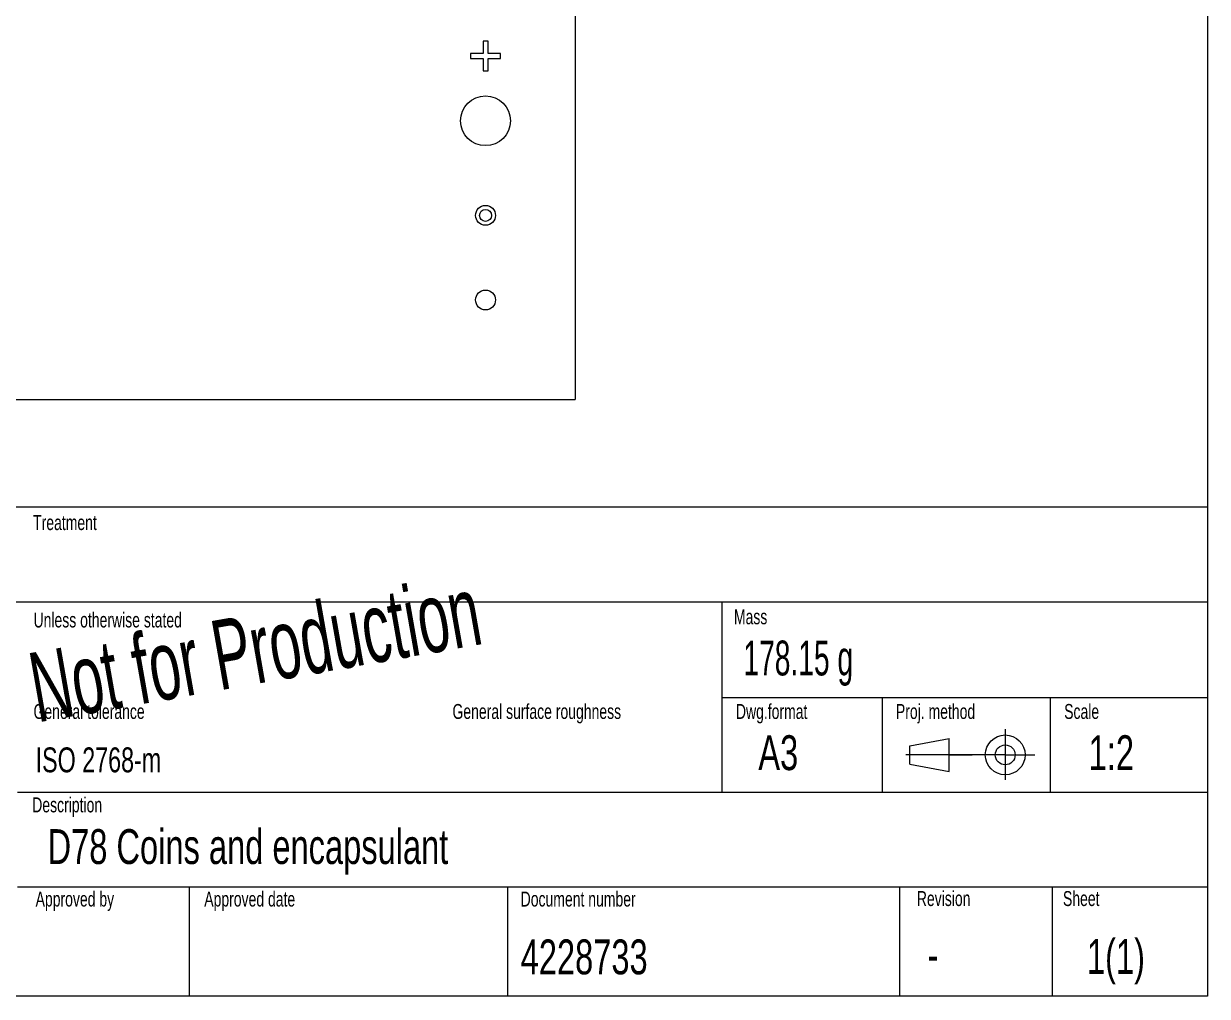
# Model space of a CAD drawing. Extents: x -9 to 415, y 5 to 292.
# Drawn here: x 296.1 to 415, y 4.7 to 102.4 of the extents above; entities that cross this region are included whole.
import ezdxf

# ---------------------------------------------------------------- set-up
doc = ezdxf.new("R2010")
doc.units = 0
doc.layers.get('0').update_dxf_attribs({"linetype": 'CONTINUOUS'})
doc.styles.add('SLDTEXTSTYLE1', font='TXT', dxfattribs={"width": 0.605})
doc.styles.add('SLDTEXTSTYLE2', font='TXT', dxfattribs={"width": 0.7})

msp = doc.modelspace()

# ---------------------------------------------------------------- linework, layer by layer
at = {"color": 7, "linetype": 'CONTINUOUS'}
for p, q in [((414.99, 291.66), (414.99, 4.66)), ((351.49, 274.6), (351.49, 64.6)), ((342.74, 100.6), (342.24, 100.6)), ((342.24, 100.6), (342.24, 99.35)), ((342.74, 99.35), (342.74, 100.6)), ((340.99, 99.35), (340.99, 98.85)), ((342.24, 99.35), (340.99, 99.35)), ((340.99, 98.85), (342.24, 98.85)), ((342.24, 98.85), (342.24, 97.6)), ((343.99, 99.35), (342.74, 99.35)), ((342.74, 97.6), (342.74, 98.85)), ((342.74, 98.85), (343.99, 98.85)), ((343.99, 98.85), (343.99, 99.35)), ((342.24, 97.6), (342.74, 97.6)), ((51.49, 64.6), (351.49, 64.6)), ((225.39, 53.82), (414.99, 53.82)), ((225.39, 44.28), (414.99, 44.28)), ((366.27, 25.16), (366.27, 44.28)), ((366.27, 34.66), (414.99, 34.66)), ((382.37, 25.16), (382.37, 34.66)), ((399.25, 25.16), (399.25, 34.66)), ((394.69, 31.49), (394.69, 26.41)), ((385.12, 29.82), (389.06, 30.57)), ((385.12, 27.99), (385.12, 29.82)), ((389.06, 27.25), (389.06, 30.57)), ((385.12, 28.91), (384.7, 28.91)), ((390.86, 28.91), (385.12, 28.91)), ((389.06, 28.91), (391.38, 28.91)), ((394.69, 28.91), (390.86, 28.91)), ((394.69, 28.91), (397.66, 28.91)), ((385.12, 27.99), (389.06, 27.25)), ((295.49, 25.16), (414.99, 25.16)), ((295.49, 15.66), (414.99, 15.66)), ((312.75, 4.66), (312.75, 15.66)), ((344.7, 15.66), (344.7, 4.66)), ((384.06, 15.66), (384.06, 4.66)), ((399.39, 15.66), (399.39, 4.66)), ((414.99, 4.66), (19.99, 4.66)), ((414.99, 4.66), (225.39, 4.66))]:
    msp.add_line(p, q, dxfattribs=at)
for centre, radius in [((342.49, 92.6), 2.5), ((342.49, 83.1), 1), ((342.49, 83.1), 0.6), ((342.49, 74.6), 1), ((394.69, 28.91), 2), ((394.69, 28.91), 1)]:
    msp.add_circle(centre, radius, dxfattribs=at)

# ---------------------------------------------------------------- texts
at = {"color": 7, "linetype": 'CONTINUOUS', "attachment_point": 1}
for s, insert, char_height, style in [('Treatment', (297.05, 52.99), 1.5, 'SLDTEXTSTYLE2'), ('Unless otherwise stated', (297.09, 43.21), 1.5, 'SLDTEXTSTYLE2'), ('Mass', (367.44, 43.53), 1.5, 'SLDTEXTSTYLE2'), ('178.15 g', (368.39, 40.39), 3.5, 'SLDTEXTSTYLE1'), ('General tolerance', (297.09, 34.02), 1.5, 'SLDTEXTSTYLE2'), ('General surface roughness', (339.17, 34.02), 1.5, 'SLDTEXTSTYLE2'), ('Dwg.format', (367.64, 34.02), 1.5, 'SLDTEXTSTYLE2'), ('Proj. method', (383.71, 34.02), 1.5, 'SLDTEXTSTYLE2'), ('Scale', (400.61, 34.02), 1.5, 'SLDTEXTSTYLE2'), ('A3', (369.89, 30.88), 3.5, 'SLDTEXTSTYLE2'), ('1:2', (403.07, 30.88), 3.5, 'SLDTEXTSTYLE2'), ('ISO 2768-m', (297.3, 29.66), 2.5, 'SLDTEXTSTYLE2'), ('Description', (296.96, 24.64), 1.5, 'SLDTEXTSTYLE2'), ('D78 Coins and encapsulant', (298.5, 21.45), 3.5, 'SLDTEXTSTYLE2'), ('Approved by', (297.3, 15.18), 1.5, 'SLDTEXTSTYLE2'), ('Approved date', (314.24, 15.18), 1.5, 'SLDTEXTSTYLE2'), ('Document number', (346.02, 15.18), 1.5, 'SLDTEXTSTYLE2'), ('Revision', (385.81, 15.23), 1.5, 'SLDTEXTSTYLE2'), ('Sheet', (400.49, 15.23), 1.5, 'SLDTEXTSTYLE2'), ('4228733', (346.02, 10.37), 3.5, 'SLDTEXTSTYLE2'), ('1(1)', (402.9, 10.41), 3.5, 'SLDTEXTSTYLE2'), ('-', (386.88, 10.59), 3.5, 'SLDTEXTSTYLE2')]:
    msp.add_mtext(s, dxfattribs=dict(at, insert=insert, char_height=char_height, style=style))
at = {"color": 1, "linetype": 'CONTINUOUS', "insert": (296.26, 39.05), "char_height": 7, "attachment_point": 1, "rotation": 10, "style": 'SLDTEXTSTYLE1'}
msp.add_mtext('Not for Production', dxfattribs=at)

doc.saveas('drawing.dxf')
